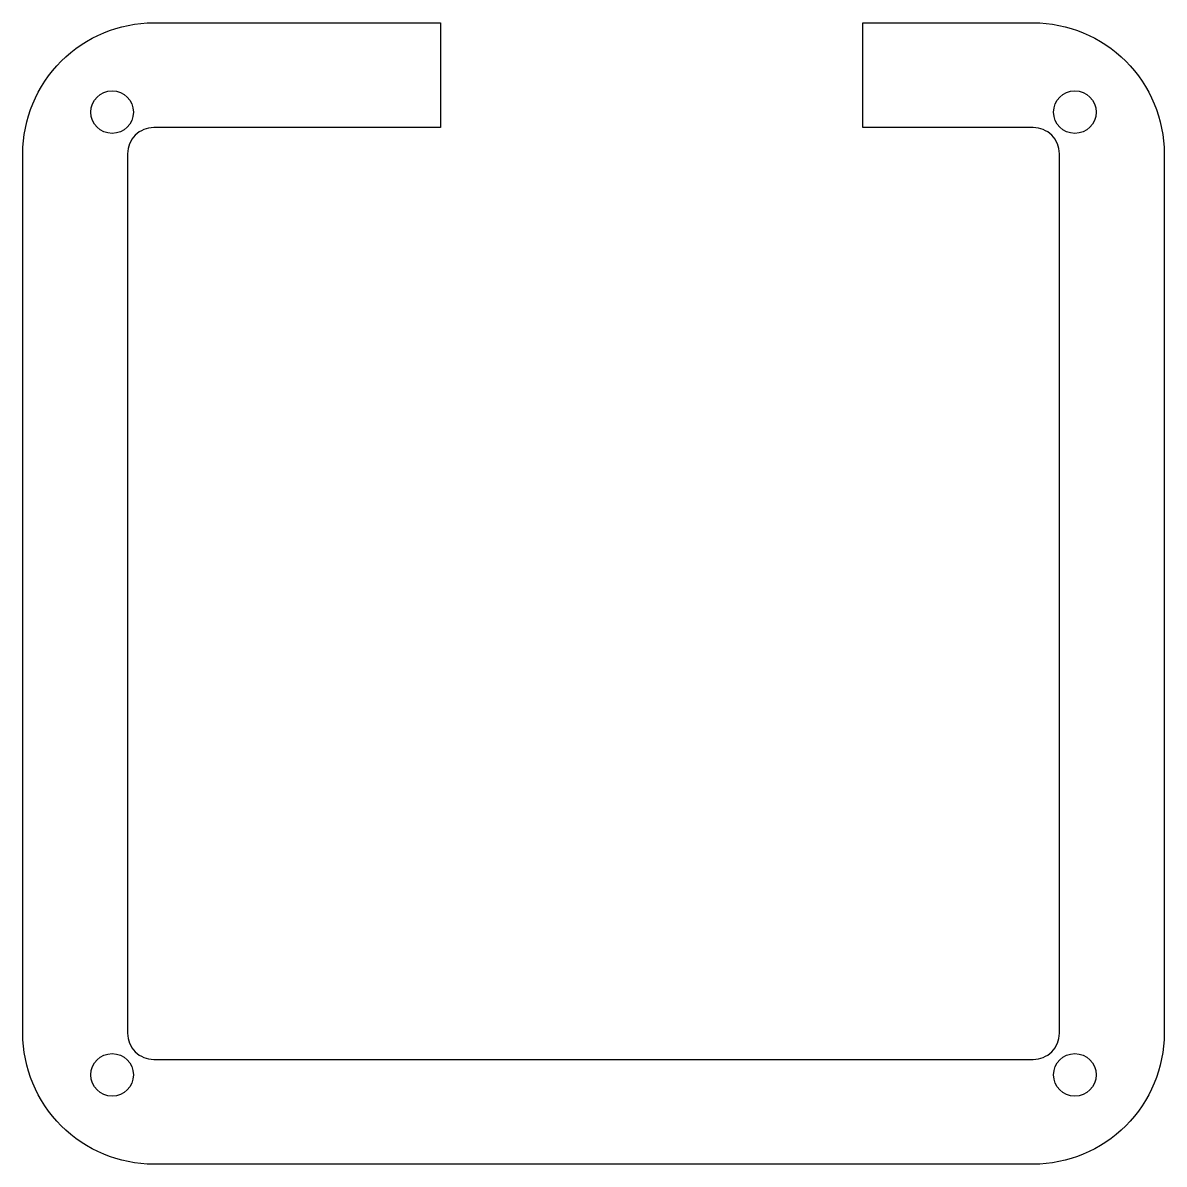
# Model space of a CAD drawing. Header units: millimetres. Extents: x -15 to 72.2, y -72.2 to 15.
import ezdxf

# ---------------------------------------------------------------- set-up
doc = ezdxf.new("R2010")
doc.units = ezdxf.units.MM
doc.layers.get('0').update_dxf_attribs({"linetype": 'CONTINUOUS'})

msp = doc.modelspace()

# ---------------------------------------------------------------- linework, layer by layer
msp.add_lwpolyline([(16.88, 15), (16.88, 7), (-5, 7, 0.414214), (-7, 5), (-7, -62.15, 0.414214), (-5, -64.15), (62.15, -64.15, 0.414214), (64.15, -62.15), (64.15, 5, 0.414214), (62.15, 7), (49.153, 7), (49.153, 15), (62.15, 15, -0.414214), (72.15, 5), (72.15, -62.15, -0.414214), (62.15, -72.15), (-5, -72.15, -0.414214), (-15, -62.15), (-15, 5, -0.414214), (-5, 15)], format="xyb", close=True)
for centre in [(-8.182, 8.182), (65.332, 8.182), (-8.182, -65.332), (65.332, -65.332)]:
    msp.add_circle(centre, 1.625)

doc.saveas('drawing.dxf')
